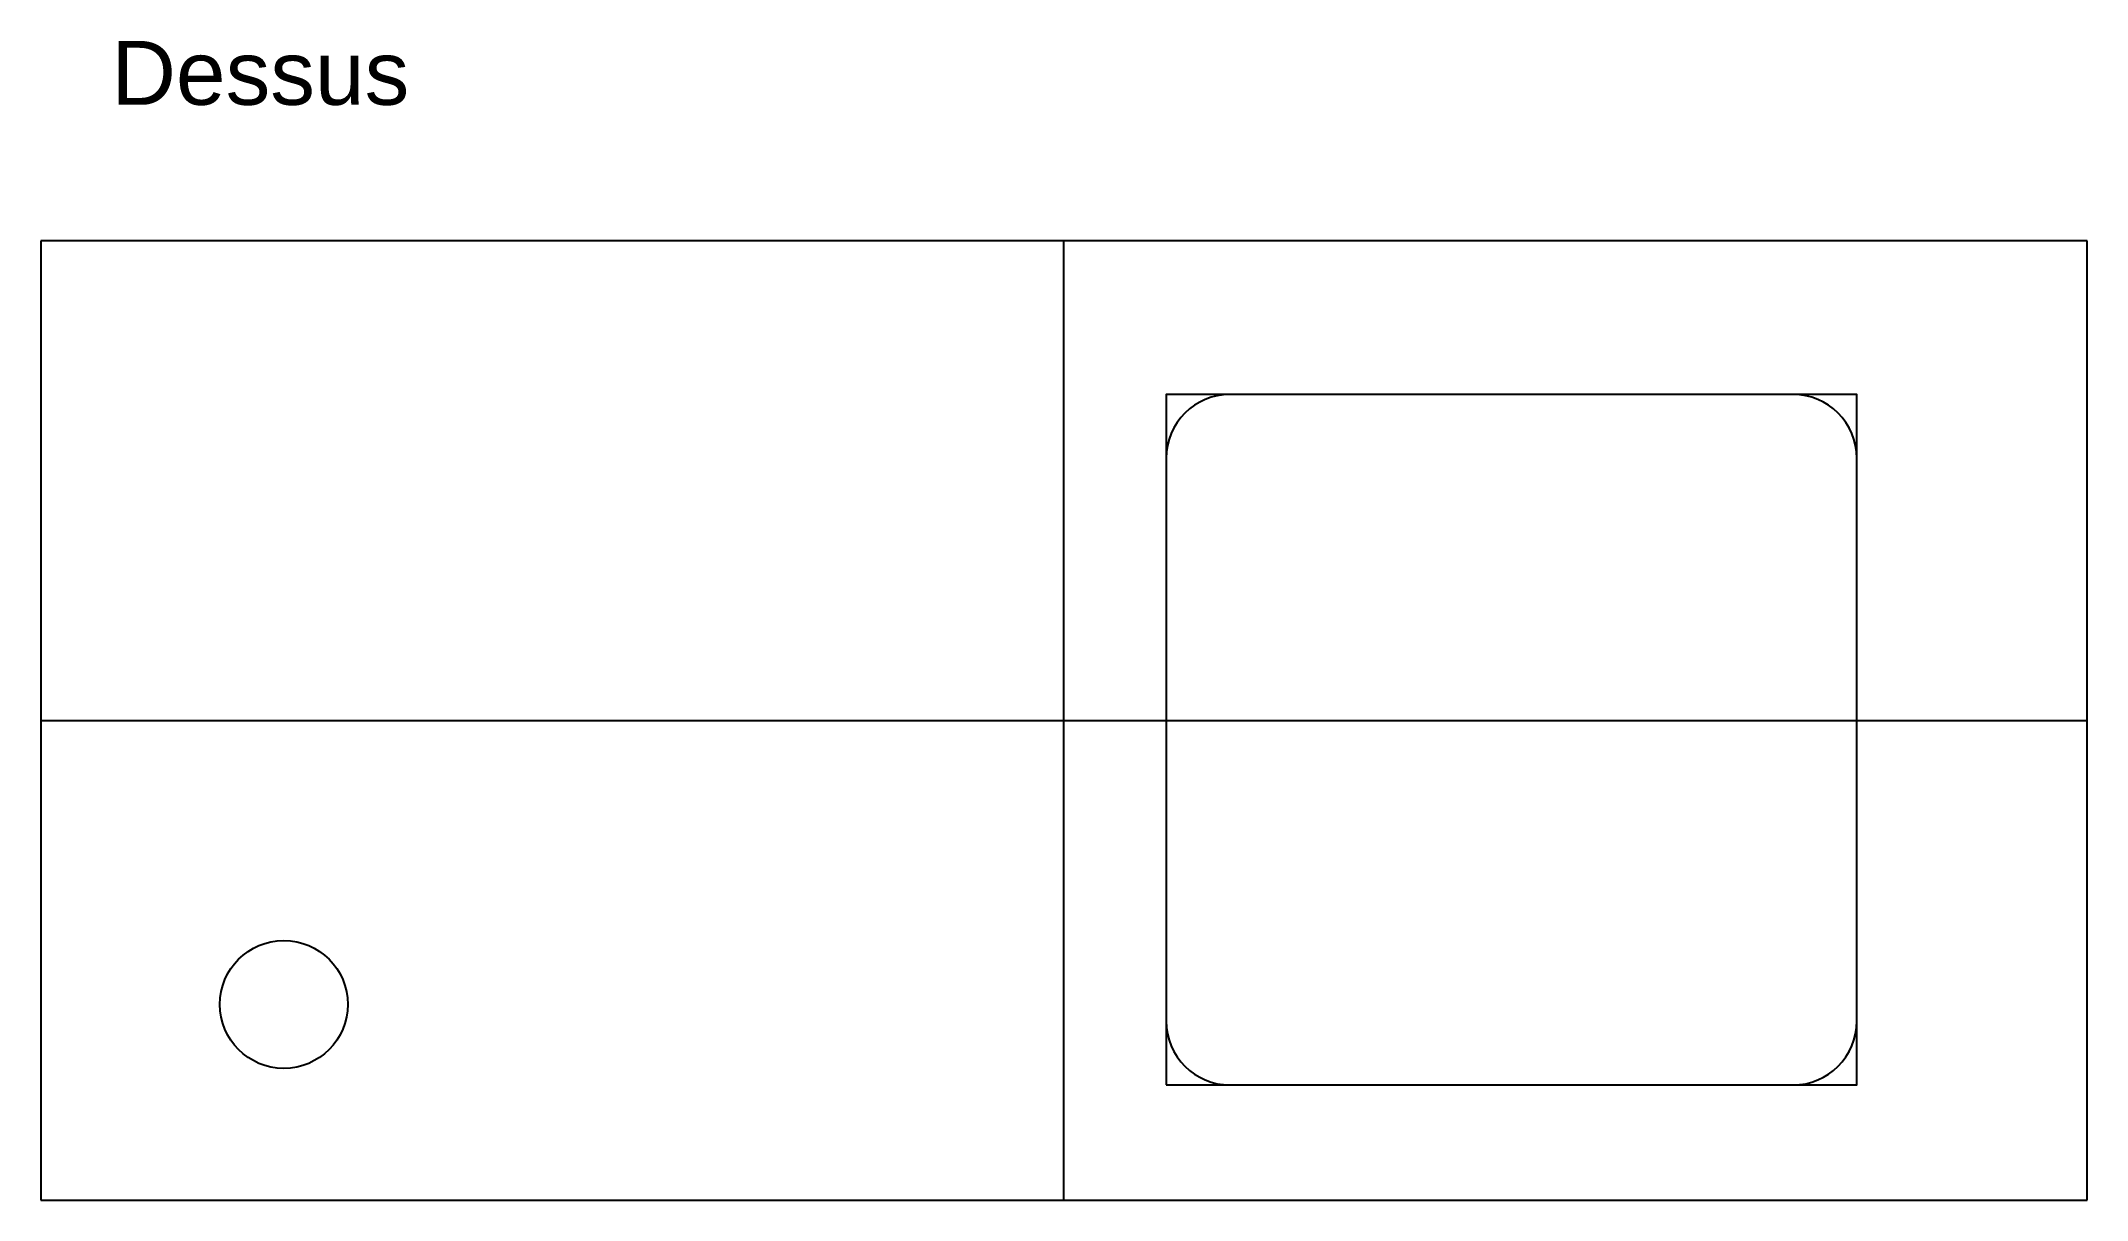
# Model space of a CAD drawing. Header units: millimetres. Extents: x 0 to 160, y 0 to 91.
import ezdxf

# ---------------------------------------------------------------- set-up
doc = ezdxf.new("R2010")
doc.units = ezdxf.units.MM
doc.layers.add('Défaut', color=178, linetype='Continuous', true_color=0x000000)
doc.styles.add('Helvetica Neue Regular', font='')
doc.styles.get('Helvetica Neue Regular').set_extended_font_data('Helvetica Neue')

msp = doc.modelspace()

# ---------------------------------------------------------------- linework, layer by layer
at = {"layer": 'Défaut'}
for p, q in [((79.99, -0.01, 75), (79.99, 74.99, 75)), ((-0.01, 37.49, 75), (159.99, 37.49, 75))]:
    msp.add_line(p, q, dxfattribs=at)
msp.add_lwpolyline([(87.99, 8.99), (141.99, 8.99), (141.99, 62.99), (87.99, 62.99)], close=True, dxfattribs=at)
msp.add_circle((18.99, 15.29, 75), 5, dxfattribs=at)
for centre, start, end in [((92.99, 57.99, 75), 90, 180), ((136.99, 57.99, 75), 360, 90), ((92.99, 13.99, 75), 180, 270), ((136.99, 13.99, 75), 270, 0)]:
    msp.add_arc(centre, 5, start, end, dxfattribs=at)
for points in [[(159.99, 74.99, 75), (79.99, 74.99, 75), (-0.01, 74.99, 75)], [(-0.01, 74.99, 75), (-0.01, 37.49, 75), (-0.01, -0.01, 75)], [(159.99, -0.01, 75), (159.99, 37.49, 75), (159.99, 74.99, 75)], [(136.99, 62.99, 75), (114.99, 62.99, 75), (92.99, 62.99, 75)], [(87.99, 57.99, 75), (87.99, 35.99, 75), (87.99, 13.99, 75)], [(141.99, 13.99, 75), (141.99, 35.99, 75), (141.99, 57.99, 75)], [(92.99, 8.99, 75), (114.99, 8.99, 75), (136.99, 8.99, 75)], [(-0.01, -0.01, 75), (79.99, -0.01, 75), (159.99, -0.01, 75)]]:
    msp.add_open_spline(points, degree=2, dxfattribs=at)

# ---------------------------------------------------------------- texts
at = {"layer": 'Défaut', "insert": (5.51, 85.56), "char_height": 5, "width": 55.6831, "attachment_point": 7, "style": 'Helvetica Neue Regular'}
msp.add_mtext('Dessus', dxfattribs=at)

doc.saveas('drawing.dxf')
